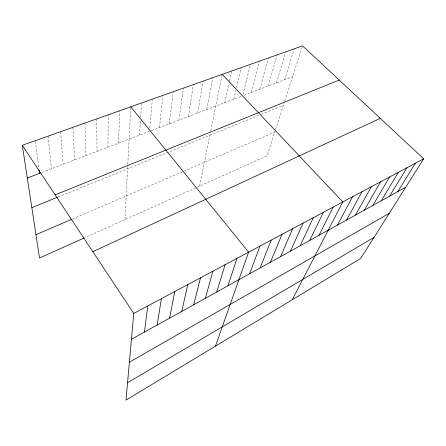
<?xml version="1.0" encoding="UTF-8"?>
<svg xmlns="http://www.w3.org/2000/svg" width="446" height="446" viewBox="0 0 446 446"><rect width="100%" height="100%" fill="white"/><g stroke="black" fill="none" stroke-linecap="round" stroke-linejoin="round"><path stroke-width="0.33" stroke-dasharray="2.23 1.67" d="M107.91 147.247L108.272 114.784M118.597 143.166L119.617 110.759M124.986 219.638L127.785 164.869M127.812 164.228L130.75 106.811M139.408 135.216L140.468 120.108M140.657 117.359L141.672 102.937M149.845 127.918L152.387 99.135M159.495 127.545L162.913 95.399M169.279 123.81L173.243 91.737M178.896 120.136L183.384 88.135M188.351 116.523L193.347 84.601M197.65 112.972L203.136 81.133M206.788 109.482L212.748 77.721M199.568 186.133L210.25 133.354M210.768 130.801L222.197 74.371M224.89 102.569L229.422 81.73M229.567 81.061L231.758 70.975M233.849 99.146L235.867 90.432M236.492 87.751L241.152 67.647M242.986 94.446L250.05 65.707M251.321 92.473L259.449 61.152M259.845 89.217L268.364 57.991M268.23 86.011L277.128 54.88M276.481 82.861L285.741 51.825M284.604 79.762L294.209 48.82M275.344 130.21L267.093 155.793L84.69 237.74M275.55 129.563L283.957 103.494M284.765 100.986L302.539 45.866M72.637 218.936L274.719 132.144M58.114 196.993L259.985 114.884M261.2 114.388L283.349 105.379M41.996 172.424L149.538 131.347M151.406 130.633L241.398 96.264M243.895 95.31L292.593 76.706M35.424 141.343L38.88 168.61M48.107 136.13L51.429 168.822M60.623 131.687L63.148 164.345M72.888 127.339L74.655 159.947M84.918 123.068L85.944 155.637M96.71 118.887L97.027 151.406"/><path stroke-width="0.67" d="M22.3 145.285L133.755 313.41L126.001 400.134L360.708 258.435L423.7 158.809L302.539 45.866L22.3 145.285L39.532 258.028L84.06 238.025M144.448 332.075L147.743 305.95M157.165 325.022L161.402 298.669M169.603 318.126L174.737 291.561M181.773 311.38L187.766 284.615M193.687 304.78L200.494 277.825M205.344 298.313L212.932 271.196M216.762 291.985L225.091 264.712M227.939 285.786L236.982 258.368M215.468 346.124L248.612 252.168L130.75 106.811M249.621 273.772L259.99 246.103M260.135 267.94L271.123 240.165M270.438 262.231L282.017 234.356M280.54 256.628L292.688 228.664M290.446 251.137L303.135 223.095M300.158 245.752L313.365 217.642M309.691 240.472L323.383 212.296M319.035 235.287L333.207 207.061M292.236 299.773L342.829 201.927L222.197 74.371M337.483 225.063L352.546 196.747M346.581 220.023L362.068 191.668M355.507 215.072L371.401 186.696M364.265 210.217L380.55 181.817M372.862 205.45L389.514 177.034M381.302 200.772L398.311 172.346M389.592 196.179L406.936 167.746M397.732 191.663L415.399 163.236M127.562 382.713L374.016 237.395M129.39 362.213L389.235 213.322M131.442 339.283L405.726 187.231M133.755 313.41L423.7 158.809M92.829 251.678L380.287 118.341M35.964 234.685L72.001 219.209M31.839 207.68L57.501 197.238M55.159 194.852L339.233 80.074M27.306 178.032L40.742 172.903M39.053 169.976L39.482 173.382"/></g></svg>
